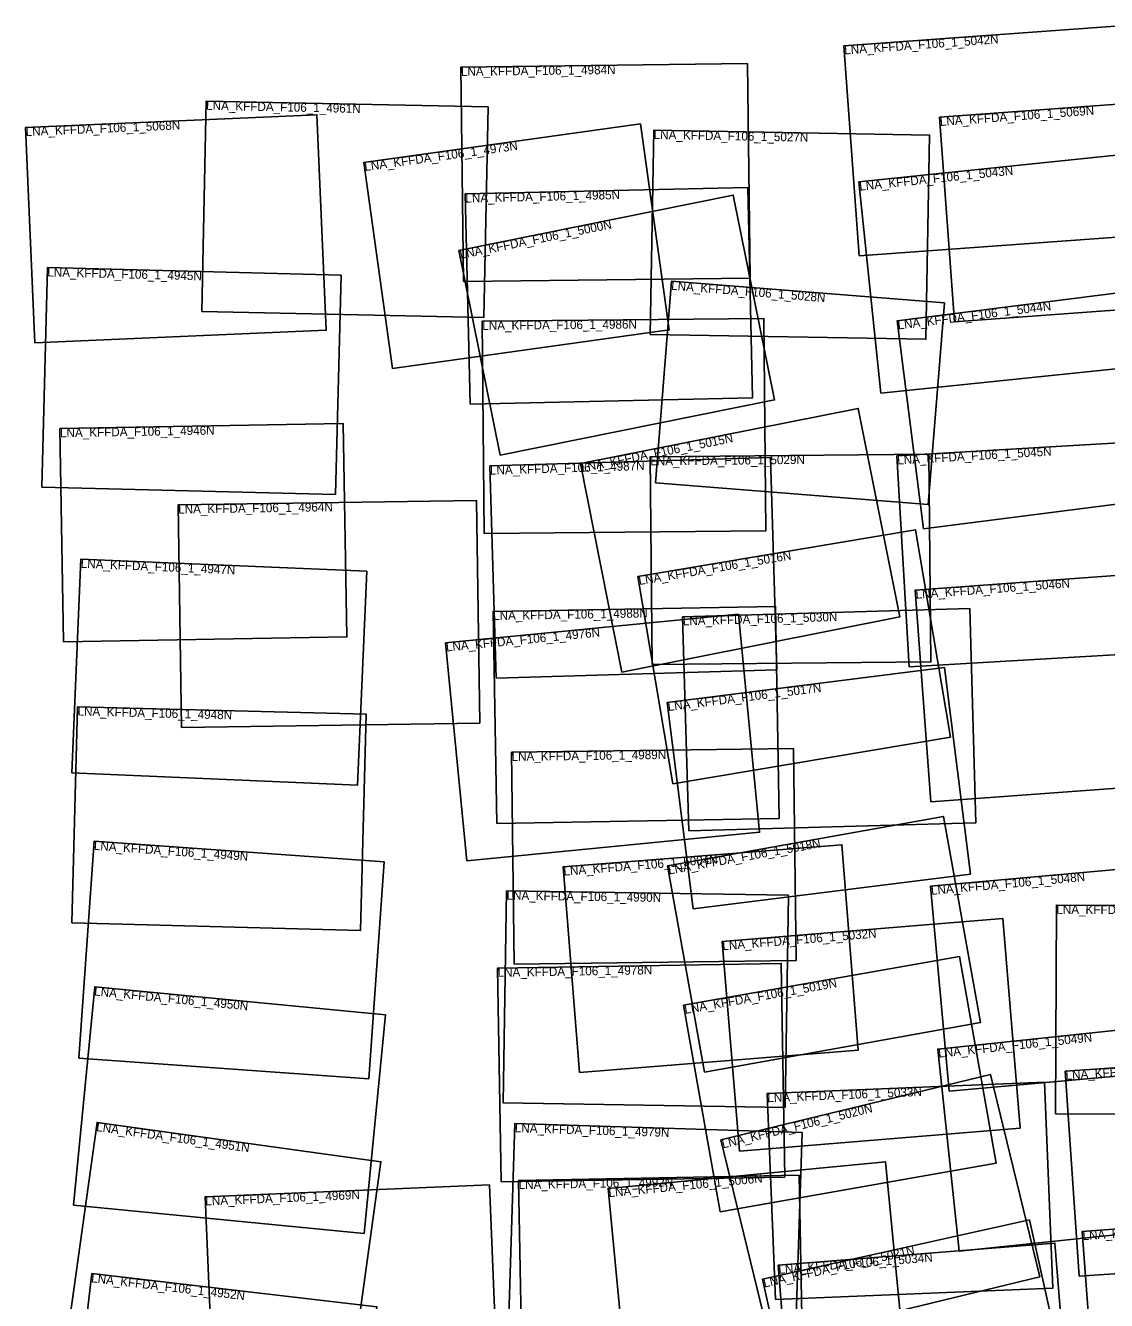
# Model space of a CAD drawing. Extents: x 678319 to 691882, y 269584 to 286476.
# Drawn here: x 678510 to 684694, y 279177 to 286476 of the extents above; entities that cross this region are included whole.
import ezdxf

# ---------------------------------------------------------------- set-up
doc = ezdxf.new("R2010")
doc.units = 0
doc.layers.add('Default', color=7, linetype='Continuous')

msp = doc.modelspace()

# ---------------------------------------------------------------- linework, layer by layer
at = {"layer": 'Default'}
for points in [[(683279, 285157.3), (683192, 286359.4), (684797.6, 286475.6), (684884.5, 285273.4)], [(681015.6, 285009.2), (681000.2, 286236.9), (682640.2, 286257.5), (682655.6, 285029.8)], [(683825.1, 284778.7), (683739, 285950.1), (685305.3, 286065.2), (685391.4, 284893.8)], [(679518.6, 284837.6), (679543.7, 286043), (681156.2, 286009.5), (681131.1, 284804)], [(678563.2, 284658.8), (678510, 285892.5), (680177, 285964.4), (680230.2, 284730.6)], [(680609.4, 284512.3), (680445.3, 285691.6), (682028.1, 285911.9), (682192.2, 284732.6)], [(682083.5, 284706.9), (682104.1, 285876.1), (683681.6, 285848.3), (683661, 284679.1)], [(683403.1, 284370), (683277.2, 285579.7), (684879.2, 285746.4), (685005.1, 284536.7)], [(681053.2, 284308), (681025.9, 285511.7), (682642.2, 285548.4), (682669.5, 284344.8)], [(681226, 284015.6), (680989.6, 285188.1), (682558.4, 285504.4), (682794.8, 284331.9)], [(678602.8, 283833.4), (678635.1, 285089.3), (680314.8, 285046.1), (680282.5, 283790.2)], [(682113.4, 283858.3), (682206.3, 285012.7), (683767.2, 284887.2), (683674.4, 283732.7)], [(683647.5, 283594.5), (683496.1, 284784.8), (685077.5, 284985.9), (685228.9, 283795.5)], [(681134, 283567.3), (681122.8, 284782.7), (682733.8, 284797.6), (682745.1, 283582.2)], [(681921.5, 282774.4), (681684.1, 283967.5), (683273.9, 284283.8), (683511.3, 283090.7)], [(678728.1, 282947), (678706.9, 284168.2), (680327.5, 284196.3), (680348.7, 282975.1)], [(683565.5, 282804.3), (683495.1, 284011.9), (685090.7, 284104.8), (685161, 282897.2)], [(682095.2, 282816.6), (682083.9, 284007.2), (683678.4, 284022.4), (683689.8, 282831.8)], [(681203, 282738.6), (681166.4, 283954.3), (682771.8, 284002.6), (682808.4, 282787)], [(679402.2, 282455.9), (679382.9, 283731.3), (681089.7, 283757.1), (681108.9, 282481.7)], [(682213.3, 282134.1), (682013.3, 283321.5), (683601, 283589), (683801.1, 282401.6)], [(678775, 282197.3), (678827.3, 283421.1), (680461.9, 283351.1), (680409.5, 282127.3)], [(683688.8, 282030.7), (683600, 283243.6), (685214.9, 283361.9), (685303.7, 282148.9)], [(681205.5, 281908.1), (681184.5, 283121.7), (682801.3, 283149.7), (682822.3, 281936.1)], [(682304.3, 281865.1), (682269.3, 283091), (683912.4, 283137.9), (683947.3, 281912)], [(681034.5, 281693.8), (680912.9, 282941.4), (682588, 283104.7), (682709.6, 281857.1)], [(682329.7, 281417.8), (682181, 282600.4), (683766.6, 282799.8), (683915.3, 281617.3)], [(678775.4, 281338.9), (678808.2, 282576), (680459.5, 282532.3), (680426.7, 281295.2)], [(681305.6, 281102.4), (681290.2, 282315.4), (682902.8, 282335.9), (682918.2, 281122.9)], [(682393.9, 280484.5), (682182.1, 281664.3), (683760.7, 281947.6), (683972.4, 280767.8)], [(678814.5, 280564.6), (678903.3, 281806.4), (680562.6, 281687.7), (680473.8, 280445.9)], [(681679.5, 280482.6), (681585.7, 281658.3), (683180, 281785.6), (683273.9, 280609.9)], [(683793.7, 280374.5), (683687.8, 281548.4), (685242, 281688.7), (685347.9, 280514.7)], [(681243, 280307.4), (681262, 281521.6), (682874.4, 281496.4), (682855.4, 280282.2)], [(684401.9, 280244.3), (684407.1, 281440.2), (686023.2, 281433.1), (686018, 280237.2)], [(682593.9, 280030.5), (682494.5, 281231.1), (684100.4, 281364), (684199.8, 280163.4)], [(681230.2, 279856.3), (681210.1, 281079.3), (682833.1, 281105.9), (682853.1, 279882.9)], [(682483.9, 279683.8), (682275.1, 280866.3), (683853.7, 281144.9), (684062.5, 279962.4)], [(678784.1, 279721.4), (678906, 280972.9), (680568.5, 280811), (680446.6, 279559.5)], [(683850.8, 279458.4), (683728.9, 280616.3), (685279.4, 280779.5), (685401.2, 279621.6)], [(684537.7, 279315.3), (684458.2, 280489.3), (686056.6, 280597.5), (686136.1, 279423.6)], [(682769.3, 278937.8), (682488.3, 280095.6), (684031.4, 280470), (684312.3, 279312.2)], [(682800.5, 279182.1), (682752.6, 280361.5), (684339.2, 280425.9), (684387, 279246.5)], [(678750.3, 278979.3), (678919.3, 280196.4), (680543.6, 279970.8), (680374.6, 278753.7)], [(681271.6, 278964), (681310, 280190.2), (682952.2, 280138.8), (682913.8, 278912.6)], [(681956.4, 278636.8), (681842.8, 279817.8), (683430.6, 279970.5), (683544.2, 278789.5)], [(681352.9, 278652), (681330.5, 279863.8), (682935.7, 279893.6), (682958.2, 278681.8)], [(679588.4, 278547), (679537.6, 279770.4), (681163.8, 279837.9), (681214.6, 278614.6)], [(682979.7, 278155.8), (682726, 279299.3), (684253.1, 279638.1), (684506.8, 278494.6)], [(684642.9, 278394.9), (684555.7, 279571.4), (686142.7, 279689.1), (686229.9, 278512.5)], [(682909.1, 278203), (682815.3, 279378.8), (684399.3, 279505.1), (684493, 278329.3)], [(678746.7, 278109.6), (678889.6, 279331), (680519.6, 279140.4), (680376.8, 277919)]]:
    msp.add_lwpolyline(points, close=True, dxfattribs=at)

# ---------------------------------------------------------------- texts
for s, rotation, p in [('LNA_KFFDA_F106_1_5042N', 4.13696, (683195.6, 286309.6)), ('LNA_KFFDA_F106_1_4984N', 0.71883, (681000.8, 286186.9)), ('LNA_KFFDA_F106_1_4961N', 358.80687, (679542.7, 285993.1)), ('LNA_KFFDA_F106_1_5069N', 4.20301, (683742.7, 285900.2)), ('LNA_KFFDA_F106_1_5068N', 2.46878, (678512.1, 285842.6)), ('LNA_KFFDA_F106_1_5027N', 358.99078, (682103.3, 285826.1)), ('LNA_KFFDA_F106_1_4973N', 7.92504, (680452.2, 285642)), ('LNA_KFFDA_F106_1_5043N', 5.94054, (683282.4, 285529.9)), ('LNA_KFFDA_F106_1_4985N', 1.30157, (681027, 285461.7)), ('LNA_KFFDA_F106_1_5000N', 11.39822, (680999.5, 285139.1)), ('LNA_KFFDA_F106_1_4945N', 358.5262, (678633.9, 285039.3)), ('LNA_KFFDA_F106_1_5028N', 355.40178, (682202.3, 284962.9)), ('LNA_KFFDA_F106_1_5044N', 7.2459, (683502.4, 284735.2)), ('LNA_KFFDA_F106_1_4986N', 0.52953, (681123.2, 284732.7)), ('LNA_KFFDA_F106_1_4946N', 0.99512, (678707.7, 284118.2)), ('LNA_KFFDA_F106_1_5015N', 11.25207, (681693.8, 283918.5)), ('LNA_KFFDA_F106_1_5029N', 0.54638, (682084.3, 283957.2)), ('LNA_KFFDA_F106_1_5045N', 3.33473, (683498.1, 283962)), ('LNA_KFFDA_F106_1_4987N', 1.7242, (681167.9, 283904.3)), ('LNA_KFFDA_F106_1_4964N', 0.86546, (679383.6, 283681.3)), ('LNA_KFFDA_F106_1_5016N', 9.5633, (682021.6, 283272.2)), ('LNA_KFFDA_F106_1_4947N', 357.55057, (678825.2, 283371.1)), ('LNA_KFFDA_F106_1_5046N', 4.18752, (683603.7, 283193.8)), ('LNA_KFFDA_F106_1_4988N', 0.99163, (681185.4, 283071.7)), ('LNA_KFFDA_F106_1_5030N', 1.63416, (682270.8, 283041)), ('LNA_KFFDA_F106_1_4976N', 5.56811, (680917.7, 282891.7)), ('LNA_KFFDA_F106_1_5017N', 7.16836, (682187.2, 282550.8)), ('LNA_KFFDA_F106_1_4948N', 358.48283, (678806.9, 282526.1)), ('LNA_KFFDA_F106_1_4989N', 0.72684, (681290.8, 282265.4)), ('LNA_KFFDA_F106_1_5018N', 10.17629, (682190.9, 281615.1)), ('LNA_KFFDA_F106_1_4949N', 355.91011, (678899.7, 281756.5)), ('LNA_KFFDA_F106_1_5004N', 4.56453, (681589.6, 281608.5)), ('LNA_KFFDA_F106_1_5048N', 5.15533, (683692.3, 281498.6)), ('LNA_KFFDA_F106_1_4990N', 359.10425, (681261.2, 281471.6)), ('LNA_KFFDA_F106_1_5060N', 359.75055, (684406.8, 281390.2)), ('LNA_KFFDA_F106_1_5032N', 4.73115, (682498.6, 281181.3)), ('LNA_KFFDA_F106_1_4978N', 0.94028, (681210.9, 281029.3)), ('LNA_KFFDA_F106_1_5019N', 10.01106, (682283.8, 280817)), ('LNA_KFFDA_F106_1_4950N', 354.4391, (678901.1, 280923.1)), ('LNA_KFFDA_F106_1_5049N', 6.00786, (683734.2, 280566.6)), ('LNA_KFFDA_F106_1_5061N', 3.87473, (684461.6, 280439.4)), ('LNA_KFFDA_F106_1_5033N', 2.3231, (682754.7, 280311.5)), ('LNA_KFFDA_F106_1_5020N', 13.64007, (682500.1, 280047)), ('LNA_KFFDA_F106_1_4951N', 352.09316, (678912.4, 280146.9)), ('LNA_KFFDA_F106_1_4979N', 358.20728, (681308.5, 280140.2)), ('LNA_KFFDA_F106_1_4992N', 1.0624, (681331.4, 279813.9)), ('LNA_KFFDA_F106_1_5006N', 5.49511, (681847.6, 279768)), ('LNA_KFFDA_F106_1_4969N', 2.37776, (679539.6, 279720.4)), ('LNA_KFFDA_F106_1_5062N', 4.23859, (684559.4, 279521.6)), ('LNA_KFFDA_F106_1_5021N', 12.50815, (682736.8, 279250.5)), ('LNA_KFFDA_F106_1_5034N', 4.55881, (682819.3, 279329)), ('LNA_KFFDA_F106_1_4952N', 353.32967, (678883.8, 279281.4))]:
    msp.add_text(s, height=50, rotation=rotation, dxfattribs=at).set_placement(p)

doc.saveas('drawing.dxf')
